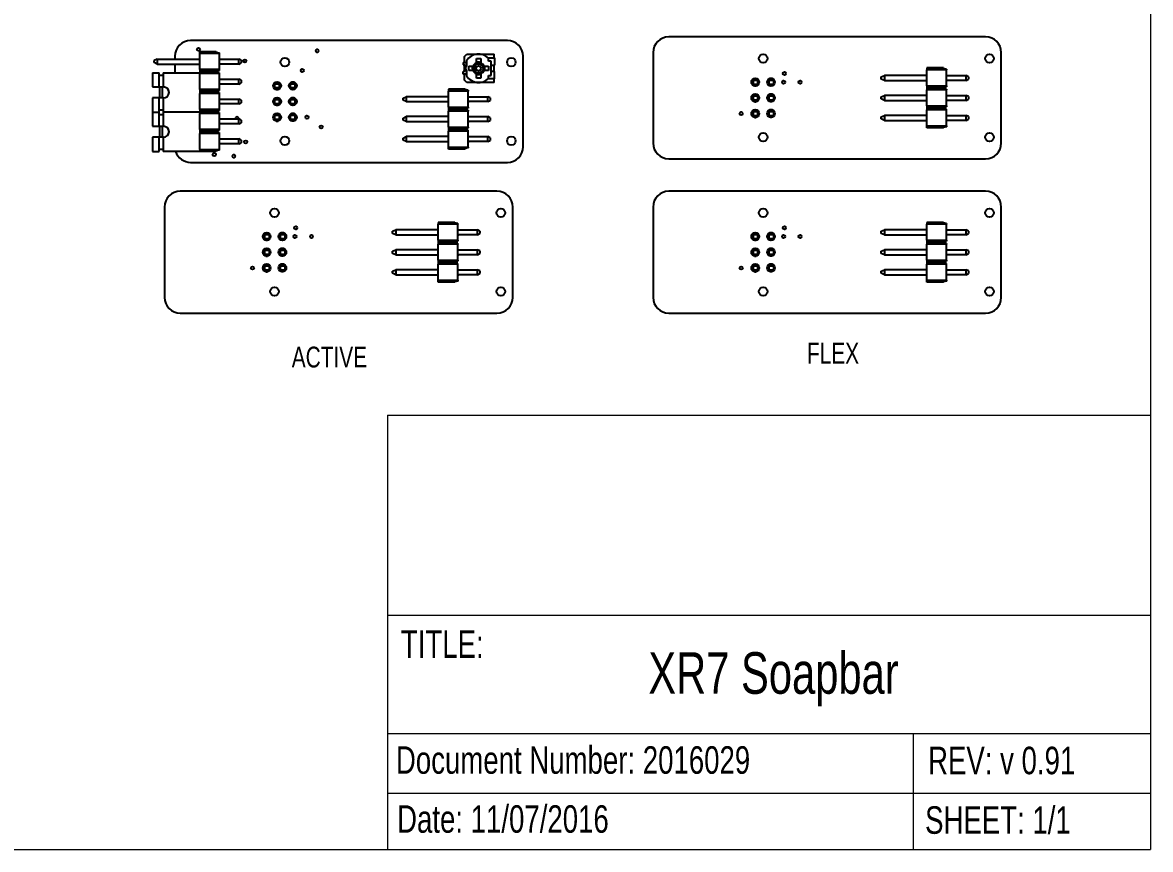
# Model space of a CAD drawing. Header units: millimetres. Extents: x 5 to 292, y 4 to 204.
# Drawn here: x 148.4 to 291.9, y 4.5 to 109.7 of the extents above; entities that cross this region are included whole.
import ezdxf

# ---------------------------------------------------------------- set-up
doc = ezdxf.new("R2010")
doc.units = ezdxf.units.MM
doc.layers.add('LAYER_1', color=179, linetype='Continuous')
doc.styles.add('SLDTEXTSTYLE0', font='TXT', dxfattribs={"width": 0.75})

msp = doc.modelspace()

# ---------------------------------------------------------------- linework, layer by layer
at = {"color": 7, "linetype": 'Continuous', "lineweight": 18}
for p, q in [((291.92, 204.48), (291.92, 4.48)), ((194.842, 59.73), (291.92, 59.73)), ((194.842, 59.73), (194.842, 4.48)), ((291.92, 34.257), (194.842, 34.257)), ((194.842, 19.24), (291.92, 19.24)), ((261.764, 11.63), (261.764, 19.24)), ((194.842, 11.63), (291.92, 11.63)), ((261.764, 4.48), (261.764, 11.63)), ((4.92, 4.48), (291.92, 4.48))]:
    msp.add_line(p, q, dxfattribs=at)
at = {"color": 7, "linetype": 'Continuous', "lineweight": 25}
for p, q in [((270.943, 107.873), (230.643, 107.873)), ((210.107, 107.407), (169.807, 107.407)), ((165.554, 105.054), (165.154, 104.874)), ((165.154, 104.604), (165.154, 104.874)), ((165.554, 105.054), (165.554, 104.424)), ((165.554, 105.054), (170.954, 105.054)), ((167.807, 105.407), (167.807, 105.054)), ((170.954, 106.009), (173.054, 106.009)), ((170.954, 105.759), (170.954, 106.009)), ((173.454, 105.759), (170.954, 105.759)), ((170.954, 103.719), (170.954, 105.759)), ((173.054, 106.009), (173.054, 105.955)), ((173.054, 105.955), (173.454, 105.866)), ((173.454, 105.866), (173.454, 105.759)), ((173.454, 105.759), (173.454, 103.719)), ((173.454, 105.054), (173.553, 105.054)), ((173.553, 105.054), (174.194, 105.054)), ((174.194, 105.054), (174.504, 105.054)), ((174.504, 105.054), (174.904, 105.054)), ((174.904, 105.054), (175.954, 105.054)), ((175.954, 104.424), (175.954, 105.054)), ((176.254, 104.904), (175.954, 105.054)), ((176.254, 104.904), (176.254, 104.574)), ((204.637, 105.382), (204.937, 105.682)), ((204.637, 104.632), (204.637, 105.382)), ((204.922, 104.854), (204.922, 104.234)), ((204.937, 105.682), (208.387, 105.682)), ((206.162, 105.132), (206.712, 105.132)), ((206.162, 104.686), (206.162, 105.132)), ((206.712, 105.132), (206.712, 104.686)), ((207.627, 105.232), (208.411, 105.232)), ((207.687, 104.777), (207.687, 105.177)), ((208.037, 104.777), (207.687, 104.777)), ((208.037, 102.987), (208.037, 104.777)), ((208.387, 105.682), (208.437, 105.682)), ((208.411, 105.232), (208.449, 105.232)), ((208.437, 105.232), (208.437, 105.682)), ((208.449, 105.232), (208.449, 104.282)), ((212.107, 93.907), (212.107, 105.407)), ((228.643, 105.873), (228.643, 94.373)), ((272.943, 94.373), (272.943, 105.873)), ((165.554, 104.424), (165.154, 104.604)), ((165.554, 104.424), (170.954, 104.424)), ((167.807, 104.424), (167.807, 103.309)), ((173.454, 103.719), (170.954, 103.719)), ((170.954, 103.719), (170.954, 103.469)), ((173.054, 103.469), (170.954, 103.469)), ((170.954, 103.469), (170.954, 103.309)), ((173.454, 103.611), (173.054, 103.522)), ((173.054, 103.469), (173.054, 103.522)), ((173.054, 103.415), (173.054, 103.469)), ((173.454, 103.326), (173.054, 103.415)), ((173.454, 104.424), (173.553, 104.424)), ((173.454, 103.719), (173.454, 103.611)), ((173.454, 103.326), (173.454, 103.219)), ((174.194, 104.424), (173.553, 104.424)), ((174.504, 104.424), (174.194, 104.424)), ((174.904, 104.424), (174.504, 104.424)), ((175.954, 104.424), (174.904, 104.424)), ((175.954, 104.424), (176.254, 104.574)), ((204.487, 104.612), (204.487, 104.307)), ((204.487, 104.612), (204.922, 104.612)), ((204.487, 104.307), (204.737, 104.307)), ((204.487, 103.152), (204.487, 103.457)), ((204.737, 103.457), (204.487, 103.457)), ((204.637, 104.632), (204.922, 104.632)), ((204.637, 104.302), (204.737, 104.302)), ((204.637, 103.462), (204.637, 104.302)), ((204.737, 103.462), (204.637, 103.462)), ((204.737, 104.307), (204.737, 104.302)), ((204.737, 104.302), (204.737, 103.462)), ((204.737, 103.462), (204.737, 103.457)), ((204.922, 103.53), (204.922, 102.91)), ((205.187, 103.607), (205.187, 104.157)), ((205.187, 104.157), (205.632, 104.157)), ((205.632, 103.607), (205.187, 103.607)), ((207.241, 104.157), (207.687, 104.157)), ((207.687, 103.607), (207.241, 103.607)), ((207.687, 104.157), (207.687, 103.607)), ((208.037, 104.282), (208.411, 104.282)), ((208.411, 103.482), (208.037, 103.482)), ((208.411, 104.282), (208.449, 104.282)), ((208.449, 103.482), (208.411, 103.482)), ((208.437, 103.482), (208.437, 104.282)), ((208.449, 102.532), (208.449, 103.482)), ((265.571, 103.922), (263.471, 103.922)), ((263.471, 103.922), (263.471, 103.672)), ((265.971, 103.672), (263.471, 103.672)), ((263.471, 101.632), (263.471, 103.672)), ((265.571, 103.922), (265.571, 103.869)), ((265.971, 103.78), (265.571, 103.869)), ((265.971, 103.78), (265.971, 103.672)), ((265.971, 101.632), (265.971, 103.672)), ((164.954, 103.309), (164.954, 101.509)), ((164.954, 103.309), (165.804, 103.309)), ((165.804, 101.509), (165.804, 103.309)), ((165.804, 103.009), (166.304, 103.009)), ((166.304, 103.309), (170.954, 103.309)), ((166.304, 103.309), (166.304, 101.509)), ((170.954, 103.309), (170.954, 103.219)), ((173.454, 103.219), (170.954, 103.219)), ((170.954, 101.179), (170.954, 103.219)), ((173.454, 103.219), (173.454, 101.179)), ((173.454, 102.514), (173.553, 102.514)), ((173.553, 102.514), (174.194, 102.514)), ((174.194, 102.514), (174.504, 102.514)), ((174.504, 102.514), (174.904, 102.514)), ((174.904, 102.514), (175.954, 102.514)), ((175.954, 101.884), (175.954, 102.514)), ((176.254, 102.364), (175.954, 102.514)), ((175.954, 101.884), (176.254, 102.034)), ((176.254, 102.364), (176.254, 102.034)), ((180.439, 101.996), (180.513, 101.922)), ((180.513, 101.922), (181.053, 101.922)), ((180.513, 101.382), (180.513, 101.922)), ((180.636, 102.127), (180.978, 102.127)), ((181.053, 101.922), (181.151, 102.02)), ((181.053, 101.922), (181.053, 101.382)), ((182.439, 101.996), (182.513, 101.922)), ((182.513, 101.382), (182.513, 101.922)), ((182.513, 101.922), (183.053, 101.922)), ((182.978, 102.127), (182.636, 102.127)), ((183.151, 102.02), (183.053, 101.922)), ((183.053, 101.922), (183.053, 101.382)), ((204.922, 103.152), (204.487, 103.152)), ((204.637, 102.382), (204.637, 103.132)), ((204.922, 103.132), (204.637, 103.132)), ((204.937, 102.082), (204.637, 102.382)), ((208.387, 102.082), (204.937, 102.082)), ((206.162, 102.632), (206.162, 103.078)), ((206.712, 102.632), (206.162, 102.632)), ((206.712, 103.078), (206.712, 102.632)), ((208.411, 102.532), (207.627, 102.532)), ((207.687, 102.987), (208.037, 102.987)), ((207.687, 102.587), (207.687, 102.987)), ((208.437, 102.082), (208.387, 102.082)), ((208.449, 102.532), (208.411, 102.532)), ((208.437, 102.082), (208.437, 102.532)), ((241.198, 102.35), (241.198, 101.896)), ((241.298, 102.485), (241.403, 102.38)), ((241.403, 102.38), (241.943, 102.38)), ((241.403, 101.84), (241.403, 102.38)), ((241.453, 102.585), (241.834, 102.585)), ((241.943, 102.38), (242.017, 102.455)), ((241.943, 102.38), (241.943, 101.84)), ((243.298, 102.485), (243.403, 102.38)), ((243.403, 101.84), (243.403, 102.38)), ((243.403, 102.38), (243.943, 102.38)), ((243.834, 102.585), (243.453, 102.585)), ((244.017, 102.455), (243.943, 102.38)), ((243.943, 102.38), (243.943, 101.84)), ((257.671, 102.787), (258.071, 102.967)), ((257.671, 102.517), (257.671, 102.787)), ((258.071, 102.337), (257.671, 102.517)), ((258.071, 102.967), (258.071, 102.337)), ((263.471, 102.967), (258.071, 102.967)), ((258.071, 102.337), (263.471, 102.337)), ((265.971, 102.967), (266.07, 102.967)), ((265.971, 102.337), (266.07, 102.337)), ((266.07, 102.967), (266.71, 102.967)), ((266.71, 102.337), (266.07, 102.337)), ((266.71, 102.967), (267.02, 102.967)), ((267.02, 102.337), (266.71, 102.337)), ((267.02, 102.967), (267.421, 102.967)), ((267.421, 102.337), (267.02, 102.337)), ((267.421, 102.967), (268.471, 102.967)), ((268.471, 102.337), (267.421, 102.337)), ((268.471, 102.337), (268.471, 102.967)), ((268.771, 102.817), (268.471, 102.967)), ((268.471, 102.337), (268.771, 102.487)), ((268.771, 102.817), (268.771, 102.487)), ((164.954, 101.509), (165.804, 101.509)), ((165.804, 101.509), (166.304, 101.509)), ((165.904, 100.109), (165.904, 101.509)), ((166.204, 101.509), (166.204, 100.109)), ((166.304, 101.509), (166.354, 101.509)), ((170.954, 101.179), (170.954, 100.679)), ((173.454, 101.179), (170.954, 101.179)), ((173.054, 100.929), (170.954, 100.929)), ((173.454, 100.679), (170.954, 100.679)), ((170.954, 98.639), (170.954, 100.679)), ((173.454, 101.071), (173.054, 100.982)), ((173.054, 100.929), (173.054, 100.982)), ((173.054, 100.875), (173.054, 100.929)), ((173.454, 100.786), (173.054, 100.875)), ((173.454, 101.884), (173.553, 101.884)), ((173.454, 101.179), (173.454, 101.071)), ((173.454, 100.786), (173.454, 100.679)), ((173.454, 100.679), (173.454, 98.639)), ((174.194, 101.884), (173.553, 101.884)), ((174.504, 101.884), (174.194, 101.884)), ((174.904, 101.884), (174.504, 101.884)), ((175.954, 101.884), (174.904, 101.884)), ((180.308, 101.692), (180.308, 101.622)), ((180.444, 101.313), (180.513, 101.382)), ((181.053, 101.382), (180.513, 101.382)), ((180.668, 101.177), (180.946, 101.177)), ((181.146, 101.289), (181.053, 101.382)), ((182.444, 101.313), (182.513, 101.382)), ((183.053, 101.382), (182.513, 101.382)), ((182.946, 101.177), (182.668, 101.177)), ((183.053, 101.382), (183.146, 101.289)), ((183.258, 101.442), (183.258, 101.872)), ((204.734, 101.227), (202.634, 101.227)), ((202.634, 101.227), (202.634, 100.977)), ((202.634, 98.937), (202.634, 100.977)), ((205.134, 100.977), (202.634, 100.977)), ((204.734, 101.227), (204.734, 101.173)), ((205.134, 101.084), (204.734, 101.173)), ((205.134, 101.084), (205.134, 100.977)), ((205.134, 98.937), (205.134, 100.977)), ((241.298, 100.485), (241.403, 100.38)), ((241.311, 101.749), (241.403, 101.84)), ((241.943, 101.84), (241.403, 101.84)), ((241.453, 100.585), (241.834, 100.585)), ((241.533, 101.635), (241.753, 101.635)), ((242.005, 101.778), (241.943, 101.84)), ((241.943, 100.38), (242.017, 100.455)), ((243.298, 100.485), (243.403, 100.38)), ((243.311, 101.749), (243.403, 101.84)), ((243.943, 101.84), (243.403, 101.84)), ((243.834, 100.585), (243.453, 100.585)), ((243.753, 101.635), (243.533, 101.635)), ((243.943, 101.84), (244.005, 101.778)), ((244.017, 100.455), (243.943, 100.38)), ((263.471, 101.632), (265.971, 101.632)), ((263.471, 101.632), (263.471, 101.382)), ((263.471, 101.382), (265.571, 101.382)), ((263.471, 101.382), (263.471, 101.132)), ((265.971, 101.132), (263.471, 101.132)), ((263.471, 99.092), (263.471, 101.132)), ((265.571, 101.436), (265.971, 101.525)), ((265.571, 101.436), (265.571, 101.382)), ((265.571, 101.382), (265.571, 101.329)), ((265.971, 101.24), (265.571, 101.329)), ((265.971, 101.632), (265.971, 101.525)), ((265.971, 101.24), (265.971, 101.132)), ((265.971, 99.092), (265.971, 101.132)), ((164.954, 100.109), (164.954, 98.309)), ((165.804, 100.109), (164.954, 100.109)), ((165.804, 98.309), (165.804, 100.109)), ((166.304, 100.109), (165.804, 100.109)), ((166.304, 100.109), (166.304, 98.309)), ((166.354, 100.109), (166.304, 100.109)), ((173.454, 99.974), (173.553, 99.974)), ((173.454, 99.344), (173.553, 99.344)), ((173.553, 99.974), (174.194, 99.974)), ((174.194, 99.344), (173.553, 99.344)), ((174.194, 99.974), (174.504, 99.974)), ((174.504, 99.344), (174.194, 99.344)), ((174.504, 99.974), (174.904, 99.974)), ((174.904, 99.344), (174.504, 99.344)), ((174.904, 99.974), (175.954, 99.974)), ((175.954, 99.344), (174.904, 99.344)), ((175.954, 99.344), (175.954, 99.974)), ((176.254, 99.824), (175.954, 99.974)), ((175.954, 99.344), (176.254, 99.494)), ((176.254, 99.824), (176.254, 99.494)), ((180.308, 99.692), (180.308, 99.622)), ((180.439, 99.996), (180.513, 99.922)), ((180.444, 99.313), (180.513, 99.382)), ((180.513, 99.382), (180.513, 99.922)), ((180.513, 99.922), (181.053, 99.922)), ((181.053, 99.382), (180.513, 99.382)), ((180.636, 100.127), (180.978, 100.127)), ((180.668, 99.177), (180.946, 99.177)), ((181.053, 99.922), (181.151, 100.02)), ((181.053, 99.922), (181.053, 99.382)), ((181.146, 99.289), (181.053, 99.382)), ((182.439, 99.996), (182.513, 99.922)), ((182.444, 99.313), (182.513, 99.382)), ((182.513, 99.382), (182.513, 99.922)), ((182.513, 99.922), (183.053, 99.922)), ((183.053, 99.382), (182.513, 99.382)), ((182.978, 100.127), (182.636, 100.127)), ((182.946, 99.177), (182.668, 99.177)), ((183.151, 100.02), (183.053, 99.922)), ((183.053, 99.922), (183.053, 99.382)), ((183.053, 99.382), (183.146, 99.289)), ((183.258, 99.442), (183.258, 99.872)), ((196.834, 100.092), (197.234, 100.272)), ((196.834, 99.822), (196.834, 100.092)), ((197.234, 99.642), (196.834, 99.822)), ((197.234, 100.272), (197.234, 99.642)), ((202.634, 100.272), (197.234, 100.272)), ((197.234, 99.642), (202.634, 99.642)), ((205.134, 100.272), (205.233, 100.272)), ((205.134, 99.642), (205.233, 99.642)), ((205.233, 100.272), (205.873, 100.272)), ((205.873, 99.642), (205.233, 99.642)), ((205.873, 100.272), (206.183, 100.272)), ((206.183, 99.642), (205.873, 99.642)), ((206.183, 100.272), (206.584, 100.272)), ((206.584, 99.642), (206.183, 99.642)), ((206.584, 100.272), (207.634, 100.272)), ((207.634, 99.642), (206.584, 99.642)), ((207.634, 99.642), (207.634, 100.272)), ((207.934, 100.122), (207.634, 100.272)), ((207.634, 99.642), (207.934, 99.792)), ((207.934, 100.122), (207.934, 99.792)), ((241.198, 100.35), (241.198, 99.896)), ((241.311, 99.749), (241.403, 99.84)), ((241.403, 100.38), (241.943, 100.38)), ((241.403, 99.84), (241.403, 100.38)), ((241.943, 99.84), (241.403, 99.84)), ((241.533, 99.635), (241.753, 99.635)), ((241.943, 100.38), (241.943, 99.84)), ((242.005, 99.778), (241.943, 99.84)), ((243.311, 99.749), (243.403, 99.84)), ((243.403, 99.84), (243.403, 100.38)), ((243.403, 100.38), (243.943, 100.38)), ((243.943, 99.84), (243.403, 99.84)), ((243.753, 99.635), (243.533, 99.635)), ((243.943, 100.38), (243.943, 99.84)), ((243.943, 99.84), (244.005, 99.778)), ((257.671, 100.247), (258.071, 100.427)), ((257.671, 99.977), (257.671, 100.247)), ((258.071, 99.797), (257.671, 99.977)), ((258.071, 100.427), (258.071, 99.797)), ((263.471, 100.427), (258.071, 100.427)), ((258.071, 99.797), (263.471, 99.797)), ((263.471, 99.092), (265.971, 99.092)), ((263.471, 99.092), (263.471, 98.842)), ((265.971, 100.427), (266.07, 100.427)), ((265.971, 99.797), (266.07, 99.797)), ((265.971, 99.092), (265.971, 98.985)), ((266.07, 100.427), (266.71, 100.427)), ((266.71, 99.797), (266.07, 99.797)), ((266.71, 100.427), (267.02, 100.427)), ((267.02, 99.797), (266.71, 99.797)), ((267.02, 100.427), (267.421, 100.427)), ((267.421, 99.797), (267.02, 99.797)), ((267.421, 100.427), (268.471, 100.427)), ((268.471, 99.797), (267.421, 99.797)), ((268.471, 99.797), (268.471, 100.427)), ((268.771, 100.277), (268.471, 100.427)), ((268.471, 99.797), (268.771, 99.947)), ((268.771, 100.277), (268.771, 99.947)), ((164.954, 98.309), (165.804, 98.309)), ((164.954, 98.309), (164.954, 96.509)), ((165.804, 98.609), (166.304, 98.609)), ((165.804, 96.509), (165.804, 98.309)), ((165.804, 98.009), (166.304, 98.009)), ((170.954, 98.309), (166.304, 98.309)), ((166.304, 98.309), (166.304, 96.509)), ((170.954, 98.639), (170.954, 98.139)), ((173.454, 98.639), (170.954, 98.639)), ((173.054, 98.389), (170.954, 98.389)), ((173.454, 98.139), (170.954, 98.139)), ((170.954, 96.099), (170.954, 98.139)), ((173.454, 98.531), (173.054, 98.442)), ((173.054, 98.389), (173.054, 98.442)), ((173.054, 98.335), (173.054, 98.389)), ((173.454, 98.246), (173.054, 98.335)), ((173.454, 98.639), (173.454, 98.531)), ((173.454, 98.246), (173.454, 98.139)), ((173.454, 98.139), (173.454, 96.099)), ((180.308, 97.692), (180.308, 97.622)), ((180.439, 97.996), (180.513, 97.922)), ((180.513, 97.922), (181.053, 97.922)), ((180.513, 97.382), (180.513, 97.922)), ((180.636, 98.127), (180.978, 98.127)), ((181.053, 97.922), (181.151, 98.02)), ((181.053, 97.922), (181.053, 97.382)), ((182.439, 97.996), (182.513, 97.922)), ((182.513, 97.382), (182.513, 97.922)), ((182.513, 97.922), (183.053, 97.922)), ((182.978, 98.127), (182.636, 98.127)), ((183.151, 98.02), (183.053, 97.922)), ((183.053, 97.922), (183.053, 97.382)), ((183.258, 97.442), (183.258, 97.872)), ((196.834, 97.552), (197.234, 97.732)), ((197.234, 97.732), (197.234, 97.102)), ((202.634, 97.732), (197.234, 97.732)), ((202.634, 98.937), (205.134, 98.937)), ((202.634, 98.937), (202.634, 98.687)), ((202.634, 98.687), (204.734, 98.687)), ((202.634, 98.687), (202.634, 98.437)), ((202.634, 96.397), (202.634, 98.437)), ((205.134, 98.437), (202.634, 98.437)), ((204.734, 98.74), (205.134, 98.829)), ((204.734, 98.74), (204.734, 98.687)), ((204.734, 98.687), (204.734, 98.633)), ((205.134, 98.544), (204.734, 98.633)), ((205.134, 98.937), (205.134, 98.829)), ((205.134, 98.544), (205.134, 98.437)), ((205.134, 96.397), (205.134, 98.437)), ((205.134, 97.732), (205.233, 97.732)), ((205.233, 97.732), (205.873, 97.732)), ((205.873, 97.732), (206.183, 97.732)), ((206.183, 97.732), (206.584, 97.732)), ((206.584, 97.732), (207.634, 97.732)), ((207.634, 97.102), (207.634, 97.732)), ((207.934, 97.582), (207.634, 97.732)), ((207.934, 97.582), (207.934, 97.252)), ((241.198, 98.35), (241.198, 97.896)), ((241.298, 98.485), (241.403, 98.38)), ((241.311, 97.749), (241.403, 97.84)), ((241.403, 98.38), (241.943, 98.38)), ((241.403, 97.84), (241.403, 98.38)), ((241.943, 97.84), (241.403, 97.84)), ((241.453, 98.585), (241.834, 98.585)), ((241.533, 97.635), (241.753, 97.635)), ((241.943, 98.38), (242.017, 98.455)), ((241.943, 98.38), (241.943, 97.84)), ((242.005, 97.778), (241.943, 97.84)), ((243.298, 98.485), (243.403, 98.38)), ((243.311, 97.749), (243.403, 97.84)), ((243.403, 97.84), (243.403, 98.38)), ((243.403, 98.38), (243.943, 98.38)), ((243.943, 97.84), (243.403, 97.84)), ((243.834, 98.585), (243.453, 98.585)), ((243.753, 97.635), (243.533, 97.635)), ((244.017, 98.455), (243.943, 98.38)), ((243.943, 98.38), (243.943, 97.84)), ((243.943, 97.84), (244.005, 97.778)), ((257.671, 97.707), (258.071, 97.887)), ((257.671, 97.437), (257.671, 97.707)), ((258.071, 97.887), (258.071, 97.257)), ((263.471, 97.887), (258.071, 97.887)), ((263.471, 98.842), (265.571, 98.842)), ((263.471, 98.842), (263.471, 98.592)), ((265.971, 98.592), (263.471, 98.592)), ((263.471, 96.552), (263.471, 98.592)), ((265.571, 98.896), (265.971, 98.985)), ((265.571, 98.896), (265.571, 98.842)), ((265.571, 98.842), (265.571, 98.789)), ((265.971, 98.7), (265.571, 98.789)), ((265.971, 98.592), (265.971, 98.7)), ((265.971, 96.552), (265.971, 98.592)), ((265.971, 97.887), (266.07, 97.887)), ((266.07, 97.887), (266.71, 97.887)), ((266.71, 97.887), (267.02, 97.887)), ((267.02, 97.887), (267.421, 97.887)), ((267.421, 97.887), (268.471, 97.887)), ((268.471, 97.257), (268.471, 97.887)), ((268.771, 97.737), (268.471, 97.887)), ((268.771, 97.737), (268.771, 97.407)), ((164.954, 96.509), (165.804, 96.509)), ((165.804, 96.509), (166.304, 96.509)), ((165.904, 95.109), (165.904, 96.509)), ((166.204, 96.509), (166.204, 95.109)), ((166.304, 96.509), (166.354, 96.509)), ((173.454, 97.434), (173.553, 97.434)), ((173.454, 96.804), (173.553, 96.804)), ((173.553, 97.434), (174.194, 97.434)), ((174.194, 96.804), (173.553, 96.804)), ((174.194, 97.434), (174.504, 97.434)), ((174.504, 96.804), (174.194, 96.804)), ((174.504, 97.434), (174.904, 97.434)), ((174.904, 96.804), (174.504, 96.804)), ((174.904, 97.434), (175.954, 97.434)), ((175.954, 96.804), (174.904, 96.804)), ((175.954, 96.804), (175.954, 97.434)), ((176.254, 97.284), (175.954, 97.434)), ((175.954, 96.804), (176.254, 96.954)), ((176.254, 97.284), (176.254, 96.954)), ((180.444, 97.313), (180.513, 97.382)), ((181.053, 97.382), (180.513, 97.382)), ((180.668, 97.177), (180.946, 97.177)), ((181.146, 97.289), (181.053, 97.382)), ((182.444, 97.313), (182.513, 97.382)), ((183.053, 97.382), (182.513, 97.382)), ((182.946, 97.177), (182.668, 97.177)), ((183.053, 97.382), (183.146, 97.289)), ((196.834, 97.282), (196.834, 97.552)), ((197.234, 97.102), (196.834, 97.282)), ((197.234, 97.102), (202.634, 97.102)), ((202.634, 96.397), (205.134, 96.397)), ((202.634, 96.397), (202.634, 96.147)), ((202.634, 96.147), (204.734, 96.147)), ((202.634, 96.147), (202.634, 95.897)), ((204.734, 96.2), (205.134, 96.289)), ((204.734, 96.2), (204.734, 96.147)), ((204.734, 96.147), (204.734, 96.093)), ((205.134, 97.102), (205.233, 97.102)), ((205.134, 96.397), (205.134, 96.289)), ((205.873, 97.102), (205.233, 97.102)), ((206.183, 97.102), (205.873, 97.102)), ((206.584, 97.102), (206.183, 97.102)), ((207.634, 97.102), (206.584, 97.102)), ((207.634, 97.102), (207.934, 97.252)), ((258.071, 97.257), (257.671, 97.437)), ((258.071, 97.257), (263.471, 97.257)), ((263.471, 96.552), (265.971, 96.552)), ((263.471, 96.302), (263.471, 96.552)), ((265.571, 96.302), (263.471, 96.302)), ((265.971, 96.445), (265.571, 96.356)), ((265.571, 96.356), (265.571, 96.302)), ((265.971, 97.257), (266.07, 97.257)), ((265.971, 96.552), (265.971, 96.445)), ((266.71, 97.257), (266.07, 97.257)), ((267.02, 97.257), (266.71, 97.257)), ((267.421, 97.257), (267.02, 97.257)), ((268.471, 97.257), (267.421, 97.257)), ((268.471, 97.257), (268.771, 97.407)), ((164.954, 95.109), (164.954, 93.309)), ((165.804, 95.109), (164.954, 95.109)), ((165.804, 93.309), (165.804, 95.109)), ((166.304, 95.109), (165.804, 95.109)), ((166.304, 95.109), (166.304, 93.309)), ((166.354, 95.109), (166.304, 95.109)), ((170.954, 96.099), (170.954, 95.599)), ((173.454, 96.099), (170.954, 96.099)), ((173.054, 95.849), (170.954, 95.849)), ((173.454, 95.599), (170.954, 95.599)), ((170.954, 93.559), (170.954, 95.599)), ((173.454, 95.991), (173.054, 95.902)), ((173.054, 95.849), (173.054, 95.902)), ((173.054, 95.795), (173.054, 95.849)), ((173.454, 95.706), (173.054, 95.795)), ((173.454, 96.099), (173.454, 95.991)), ((173.454, 95.706), (173.454, 95.599)), ((173.454, 95.599), (173.454, 93.559)), ((173.454, 94.894), (173.553, 94.894)), ((173.553, 94.894), (174.194, 94.894)), ((174.194, 94.894), (174.504, 94.894)), ((174.504, 94.894), (174.904, 94.894)), ((174.904, 94.894), (175.954, 94.894)), ((175.954, 94.264), (175.954, 94.894)), ((176.254, 94.744), (175.954, 94.894)), ((176.254, 94.744), (176.254, 94.414)), ((196.834, 95.012), (197.234, 95.192)), ((196.834, 94.742), (196.834, 95.012)), ((197.234, 94.562), (196.834, 94.742)), ((197.234, 95.192), (197.234, 94.562)), ((202.634, 95.192), (197.234, 95.192)), ((202.634, 93.857), (202.634, 95.897)), ((205.134, 95.897), (202.634, 95.897)), ((205.134, 96.004), (204.734, 96.093)), ((205.134, 95.897), (205.134, 96.004)), ((205.134, 93.857), (205.134, 95.897)), ((205.134, 95.192), (205.233, 95.192)), ((205.233, 95.192), (205.873, 95.192)), ((205.873, 95.192), (206.183, 95.192)), ((206.183, 95.192), (206.584, 95.192)), ((206.584, 95.192), (207.634, 95.192)), ((207.634, 94.562), (207.634, 95.192)), ((207.934, 95.042), (207.634, 95.192)), ((207.634, 94.562), (207.934, 94.712)), ((207.934, 95.042), (207.934, 94.712)), ((164.954, 93.309), (165.804, 93.309)), ((165.804, 93.609), (166.304, 93.609)), ((170.954, 93.309), (166.304, 93.309)), ((170.954, 93.559), (170.954, 93.309)), ((170.954, 93.559), (173.454, 93.559)), ((173.054, 93.309), (170.954, 93.309)), ((173.454, 93.451), (173.054, 93.362)), ((173.054, 93.362), (173.054, 93.309)), ((173.454, 94.264), (173.553, 94.264)), ((173.454, 93.559), (173.454, 93.451)), ((174.194, 94.264), (173.553, 94.264)), ((174.504, 94.264), (174.194, 94.264)), ((174.904, 94.264), (174.504, 94.264)), ((175.954, 94.264), (174.904, 94.264)), ((175.954, 94.264), (176.254, 94.414)), ((197.234, 94.562), (202.634, 94.562)), ((202.634, 93.857), (205.134, 93.857)), ((202.634, 93.607), (202.634, 93.857)), ((204.734, 93.607), (202.634, 93.607)), ((205.134, 93.749), (204.734, 93.66)), ((204.734, 93.66), (204.734, 93.607)), ((205.134, 94.562), (205.233, 94.562)), ((205.134, 93.857), (205.134, 93.749)), ((205.873, 94.562), (205.233, 94.562)), ((206.183, 94.562), (205.873, 94.562)), ((206.584, 94.562), (206.183, 94.562)), ((207.634, 94.562), (206.584, 94.562)), ((169.807, 91.907), (210.107, 91.907)), ((172.829, 93.106), (172.804, 93.107)), ((230.643, 92.373), (270.943, 92.373)), ((208.78, 88.232), (168.48, 88.232)), ((270.943, 88.232), (230.643, 88.232)), ((166.48, 86.232), (166.48, 74.732)), ((210.78, 74.732), (210.78, 86.232)), ((228.643, 86.232), (228.643, 74.732)), ((272.943, 74.732), (272.943, 86.232)), ((195.508, 83.147), (195.908, 83.327)), ((195.908, 83.327), (195.908, 82.697)), ((201.308, 83.327), (195.908, 83.327)), ((203.408, 84.282), (201.308, 84.282)), ((201.308, 84.282), (201.308, 84.032)), ((203.808, 84.032), (201.308, 84.032)), ((201.308, 81.992), (201.308, 84.032)), ((203.408, 84.282), (203.408, 84.228)), ((203.808, 84.139), (203.408, 84.228)), ((203.808, 84.139), (203.808, 84.032)), ((203.808, 81.992), (203.808, 84.032)), ((203.808, 83.327), (203.907, 83.327)), ((203.907, 83.327), (204.547, 83.327)), ((204.547, 83.327), (204.857, 83.327)), ((204.857, 83.327), (205.258, 83.327)), ((205.258, 83.327), (206.308, 83.327)), ((206.308, 82.697), (206.308, 83.327)), ((206.608, 83.177), (206.308, 83.327)), ((257.671, 83.147), (258.071, 83.327)), ((258.071, 83.327), (258.071, 82.697)), ((263.471, 83.327), (258.071, 83.327)), ((265.571, 84.282), (263.471, 84.282)), ((263.471, 84.282), (263.471, 84.032)), ((265.971, 84.032), (263.471, 84.032)), ((263.471, 81.992), (263.471, 84.032)), ((265.571, 84.282), (265.571, 84.228)), ((265.971, 84.139), (265.571, 84.228)), ((265.971, 84.139), (265.971, 84.032)), ((265.971, 81.992), (265.971, 84.032)), ((265.971, 83.327), (266.07, 83.327)), ((266.07, 83.327), (266.71, 83.327)), ((266.71, 83.327), (267.02, 83.327)), ((267.02, 83.327), (267.421, 83.327)), ((267.421, 83.327), (268.471, 83.327)), ((268.471, 82.697), (268.471, 83.327)), ((268.771, 83.177), (268.471, 83.327)), ((179.035, 82.709), (179.035, 82.255)), ((179.135, 82.844), (179.24, 82.739)), ((179.149, 82.108), (179.24, 82.199)), ((179.24, 82.739), (179.78, 82.739)), ((179.24, 82.199), (179.24, 82.739)), ((179.78, 82.199), (179.24, 82.199)), ((179.29, 82.944), (179.671, 82.944)), ((179.371, 81.994), (179.59, 81.994)), ((179.78, 82.739), (179.855, 82.814)), ((179.78, 82.739), (179.78, 82.199)), ((179.842, 82.137), (179.78, 82.199)), ((181.135, 82.844), (181.24, 82.739)), ((181.149, 82.108), (181.24, 82.199)), ((181.24, 82.199), (181.24, 82.739)), ((181.24, 82.739), (181.78, 82.739)), ((181.78, 82.199), (181.24, 82.199)), ((181.671, 82.944), (181.29, 82.944)), ((181.59, 81.994), (181.371, 81.994)), ((181.855, 82.814), (181.78, 82.739)), ((181.78, 82.739), (181.78, 82.199)), ((181.78, 82.199), (181.842, 82.137)), ((195.508, 82.877), (195.508, 83.147)), ((195.908, 82.697), (195.508, 82.877)), ((195.908, 82.697), (201.308, 82.697)), ((201.308, 81.992), (203.808, 81.992)), ((201.308, 81.992), (201.308, 81.742)), ((203.408, 81.795), (203.808, 81.885)), ((203.408, 81.795), (203.408, 81.742)), ((203.808, 82.697), (203.907, 82.697)), ((203.808, 81.992), (203.808, 81.885)), ((204.547, 82.697), (203.907, 82.697)), ((204.857, 82.697), (204.547, 82.697)), ((205.258, 82.697), (204.857, 82.697)), ((206.308, 82.697), (205.258, 82.697)), ((206.308, 82.697), (206.608, 82.847)), ((206.608, 83.177), (206.608, 82.847)), ((241.198, 82.709), (241.198, 82.255)), ((241.298, 82.844), (241.403, 82.739)), ((241.311, 82.108), (241.403, 82.199)), ((241.403, 82.739), (241.943, 82.739)), ((241.403, 82.199), (241.403, 82.739)), ((241.943, 82.199), (241.403, 82.199)), ((241.453, 82.944), (241.834, 82.944)), ((241.533, 81.994), (241.753, 81.994)), ((241.943, 82.739), (242.017, 82.814)), ((241.943, 82.739), (241.943, 82.199)), ((242.005, 82.137), (241.943, 82.199)), ((243.298, 82.844), (243.403, 82.739)), ((243.311, 82.108), (243.403, 82.199)), ((243.403, 82.199), (243.403, 82.739)), ((243.403, 82.739), (243.943, 82.739)), ((243.943, 82.199), (243.403, 82.199)), ((243.834, 82.944), (243.453, 82.944)), ((243.753, 81.994), (243.533, 81.994)), ((244.017, 82.814), (243.943, 82.739)), ((243.943, 82.739), (243.943, 82.199)), ((243.943, 82.199), (244.005, 82.137)), ((257.671, 82.877), (257.671, 83.147)), ((258.071, 82.697), (257.671, 82.877)), ((258.071, 82.697), (263.471, 82.697)), ((263.471, 81.992), (265.971, 81.992)), ((263.471, 81.992), (263.471, 81.742)), ((265.571, 81.795), (265.971, 81.885)), ((265.571, 81.795), (265.571, 81.742)), ((265.971, 82.697), (266.07, 82.697)), ((265.971, 81.992), (265.971, 81.885)), ((266.71, 82.697), (266.07, 82.697)), ((267.02, 82.697), (266.71, 82.697)), ((267.421, 82.697), (267.02, 82.697)), ((268.471, 82.697), (267.421, 82.697)), ((268.471, 82.697), (268.771, 82.847)), ((268.771, 83.177), (268.771, 82.847)), ((179.035, 80.709), (179.035, 80.255)), ((179.135, 80.844), (179.24, 80.739)), ((179.24, 80.739), (179.78, 80.739)), ((179.24, 80.199), (179.24, 80.739)), ((179.29, 80.944), (179.671, 80.944)), ((179.78, 80.739), (179.855, 80.814)), ((179.78, 80.739), (179.78, 80.199)), ((181.135, 80.844), (181.24, 80.739)), ((181.24, 80.199), (181.24, 80.739)), ((181.24, 80.739), (181.78, 80.739)), ((181.671, 80.944), (181.29, 80.944)), ((181.855, 80.814), (181.78, 80.739)), ((181.78, 80.739), (181.78, 80.199)), ((195.508, 80.607), (195.908, 80.787)), ((195.508, 80.337), (195.508, 80.607)), ((195.908, 80.787), (195.908, 80.157)), ((201.308, 80.787), (195.908, 80.787)), ((201.308, 81.742), (203.408, 81.742)), ((201.308, 81.742), (201.308, 81.492)), ((203.808, 81.492), (201.308, 81.492)), ((201.308, 79.452), (201.308, 81.492)), ((203.408, 81.742), (203.408, 81.688)), ((203.808, 81.599), (203.408, 81.688)), ((203.808, 81.599), (203.808, 81.492)), ((203.808, 79.452), (203.808, 81.492)), ((203.808, 80.787), (203.907, 80.787)), ((203.907, 80.787), (204.547, 80.787)), ((204.547, 80.787), (204.857, 80.787)), ((204.857, 80.787), (205.258, 80.787)), ((205.258, 80.787), (206.308, 80.787)), ((206.308, 80.157), (206.308, 80.787)), ((206.608, 80.637), (206.308, 80.787)), ((206.608, 80.637), (206.608, 80.307)), ((241.198, 80.709), (241.198, 80.255)), ((241.298, 80.844), (241.403, 80.739)), ((241.403, 80.739), (241.943, 80.739)), ((241.403, 80.199), (241.403, 80.739)), ((241.453, 80.944), (241.834, 80.944)), ((241.943, 80.739), (242.017, 80.814)), ((241.943, 80.739), (241.943, 80.199)), ((243.298, 80.844), (243.403, 80.739)), ((243.403, 80.199), (243.403, 80.739)), ((243.403, 80.739), (243.943, 80.739)), ((243.834, 80.944), (243.453, 80.944)), ((244.017, 80.814), (243.943, 80.739)), ((243.943, 80.739), (243.943, 80.199)), ((257.671, 80.607), (258.071, 80.787)), ((257.671, 80.337), (257.671, 80.607)), ((258.071, 80.787), (258.071, 80.157)), ((263.471, 80.787), (258.071, 80.787)), ((263.471, 81.742), (265.571, 81.742)), ((263.471, 81.742), (263.471, 81.492)), ((265.971, 81.492), (263.471, 81.492)), ((263.471, 79.452), (263.471, 81.492)), ((265.571, 81.742), (265.571, 81.688)), ((265.971, 81.599), (265.571, 81.688)), ((265.971, 81.599), (265.971, 81.492)), ((265.971, 79.452), (265.971, 81.492)), ((265.971, 80.787), (266.07, 80.787)), ((266.07, 80.787), (266.71, 80.787)), ((266.71, 80.787), (267.02, 80.787)), ((267.02, 80.787), (267.421, 80.787)), ((267.421, 80.787), (268.471, 80.787)), ((268.471, 80.157), (268.471, 80.787)), ((268.771, 80.637), (268.471, 80.787)), ((268.771, 80.637), (268.771, 80.307)), ((179.149, 80.108), (179.24, 80.199)), ((179.78, 80.199), (179.24, 80.199)), ((179.29, 78.944), (179.671, 78.944)), ((179.371, 79.994), (179.59, 79.994)), ((179.842, 80.137), (179.78, 80.199)), ((181.149, 80.108), (181.24, 80.199)), ((181.78, 80.199), (181.24, 80.199)), ((181.671, 78.944), (181.29, 78.944)), ((181.59, 79.994), (181.371, 79.994)), ((181.78, 80.199), (181.842, 80.137)), ((195.908, 80.157), (195.508, 80.337)), ((195.908, 80.157), (201.308, 80.157)), ((201.308, 79.452), (203.808, 79.452)), ((201.308, 79.452), (201.308, 79.202)), ((201.308, 79.202), (203.408, 79.202)), ((201.308, 79.202), (201.308, 78.952)), ((203.808, 78.952), (201.308, 78.952)), ((201.308, 76.912), (201.308, 78.952)), ((203.408, 79.255), (203.808, 79.345)), ((203.408, 79.255), (203.408, 79.202)), ((203.408, 79.202), (203.408, 79.148)), ((203.808, 79.059), (203.408, 79.148)), ((203.808, 80.157), (203.907, 80.157)), ((203.808, 79.452), (203.808, 79.345)), ((203.808, 78.952), (203.808, 79.059)), ((203.808, 76.912), (203.808, 78.952)), ((204.547, 80.157), (203.907, 80.157)), ((204.857, 80.157), (204.547, 80.157)), ((205.258, 80.157), (204.857, 80.157)), ((206.308, 80.157), (205.258, 80.157)), ((206.308, 80.157), (206.608, 80.307)), ((241.311, 80.108), (241.403, 80.199)), ((241.943, 80.199), (241.403, 80.199)), ((241.453, 78.944), (241.834, 78.944)), ((241.533, 79.994), (241.753, 79.994)), ((242.005, 80.137), (241.943, 80.199)), ((243.311, 80.108), (243.403, 80.199)), ((243.943, 80.199), (243.403, 80.199)), ((243.834, 78.944), (243.453, 78.944)), ((243.753, 79.994), (243.533, 79.994)), ((243.943, 80.199), (244.005, 80.137)), ((258.071, 80.157), (257.671, 80.337)), ((258.071, 80.157), (263.471, 80.157)), ((263.471, 79.452), (265.971, 79.452)), ((263.471, 79.452), (263.471, 79.202)), ((263.471, 79.202), (265.571, 79.202)), ((263.471, 79.202), (263.471, 78.952)), ((265.971, 78.952), (263.471, 78.952)), ((263.471, 76.912), (263.471, 78.952)), ((265.571, 79.255), (265.971, 79.345)), ((265.571, 79.255), (265.571, 79.202)), ((265.571, 79.202), (265.571, 79.148)), ((265.971, 79.059), (265.571, 79.148)), ((265.971, 80.157), (266.07, 80.157)), ((265.971, 79.452), (265.971, 79.345)), ((265.971, 78.952), (265.971, 79.059)), ((265.971, 76.912), (265.971, 78.952)), ((266.71, 80.157), (266.07, 80.157)), ((267.02, 80.157), (266.71, 80.157)), ((267.421, 80.157), (267.02, 80.157)), ((268.471, 80.157), (267.421, 80.157)), ((268.471, 80.157), (268.771, 80.307)), ((179.035, 78.709), (179.035, 78.255)), ((179.135, 78.844), (179.24, 78.739)), ((179.149, 78.108), (179.24, 78.199)), ((179.24, 78.739), (179.78, 78.739)), ((179.24, 78.199), (179.24, 78.739)), ((179.78, 78.199), (179.24, 78.199)), ((179.371, 77.994), (179.59, 77.994)), ((179.78, 78.739), (179.855, 78.814)), ((179.78, 78.739), (179.78, 78.199)), ((179.842, 78.137), (179.78, 78.199)), ((181.135, 78.844), (181.24, 78.739)), ((181.149, 78.108), (181.24, 78.199)), ((181.24, 78.199), (181.24, 78.739)), ((181.24, 78.739), (181.78, 78.739)), ((181.78, 78.199), (181.24, 78.199)), ((181.59, 77.994), (181.371, 77.994)), ((181.855, 78.814), (181.78, 78.739)), ((181.78, 78.739), (181.78, 78.199)), ((181.78, 78.199), (181.842, 78.137)), ((195.508, 78.067), (195.908, 78.247)), ((195.508, 77.797), (195.508, 78.067)), ((195.908, 77.617), (195.508, 77.797)), ((195.908, 78.247), (195.908, 77.617)), ((201.308, 78.247), (195.908, 78.247)), ((195.908, 77.617), (201.308, 77.617)), ((203.808, 78.247), (203.907, 78.247)), ((203.808, 77.617), (203.907, 77.617)), ((203.907, 78.247), (204.547, 78.247)), ((204.547, 77.617), (203.907, 77.617)), ((204.547, 78.247), (204.857, 78.247)), ((204.857, 77.617), (204.547, 77.617)), ((204.857, 78.247), (205.258, 78.247)), ((205.258, 77.617), (204.857, 77.617)), ((205.258, 78.247), (206.308, 78.247)), ((206.308, 77.617), (205.258, 77.617)), ((206.308, 77.617), (206.308, 78.247)), ((206.608, 78.097), (206.308, 78.247)), ((206.308, 77.617), (206.608, 77.767)), ((206.608, 78.097), (206.608, 77.767)), ((241.198, 78.709), (241.198, 78.255)), ((241.298, 78.844), (241.403, 78.739)), ((241.311, 78.108), (241.403, 78.199)), ((241.403, 78.739), (241.943, 78.739)), ((241.403, 78.199), (241.403, 78.739)), ((241.943, 78.199), (241.403, 78.199)), ((241.533, 77.994), (241.753, 77.994)), ((241.943, 78.739), (242.017, 78.814)), ((241.943, 78.739), (241.943, 78.199)), ((242.005, 78.137), (241.943, 78.199)), ((243.298, 78.844), (243.403, 78.739)), ((243.311, 78.108), (243.403, 78.199)), ((243.403, 78.199), (243.403, 78.739)), ((243.403, 78.739), (243.943, 78.739)), ((243.943, 78.199), (243.403, 78.199)), ((243.753, 77.994), (243.533, 77.994)), ((244.017, 78.814), (243.943, 78.739)), ((243.943, 78.739), (243.943, 78.199)), ((243.943, 78.199), (244.005, 78.137)), ((257.671, 78.067), (258.071, 78.247)), ((257.671, 77.797), (257.671, 78.067)), ((258.071, 77.617), (257.671, 77.797)), ((258.071, 78.247), (258.071, 77.617)), ((263.471, 78.247), (258.071, 78.247)), ((258.071, 77.617), (263.471, 77.617)), ((265.971, 78.247), (266.07, 78.247)), ((265.971, 77.617), (266.07, 77.617)), ((266.07, 78.247), (266.71, 78.247)), ((266.71, 77.617), (266.07, 77.617)), ((266.71, 78.247), (267.02, 78.247)), ((267.02, 77.617), (266.71, 77.617)), ((267.02, 78.247), (267.421, 78.247)), ((267.421, 77.617), (267.02, 77.617)), ((267.421, 78.247), (268.471, 78.247)), ((268.471, 77.617), (267.421, 77.617)), ((268.471, 77.617), (268.471, 78.247)), ((268.771, 78.097), (268.471, 78.247)), ((268.471, 77.617), (268.771, 77.767)), ((268.771, 78.097), (268.771, 77.767)), ((201.308, 76.912), (203.808, 76.912)), ((201.308, 76.662), (201.308, 76.912)), ((203.408, 76.662), (201.308, 76.662)), ((203.808, 76.805), (203.408, 76.715)), ((203.408, 76.715), (203.408, 76.662)), ((203.808, 76.912), (203.808, 76.805)), ((263.471, 76.912), (265.971, 76.912)), ((263.471, 76.662), (263.471, 76.912)), ((265.571, 76.662), (263.471, 76.662)), ((265.971, 76.805), (265.571, 76.715)), ((265.571, 76.715), (265.571, 76.662)), ((265.971, 76.912), (265.971, 76.805)), ((168.48, 72.732), (208.78, 72.732)), ((230.643, 72.732), (270.943, 72.732))]:
    msp.add_line(p, q, dxfattribs=at)
for centre, radius in [((170.807, 106.307), 0.2), ((185.907, 106.107), 0.2), ((176.707, 104.807), 0.2), ((181.807, 104.657), 0.55), ((210.607, 104.657), 0.55), ((242.643, 105.123), 0.55), ((271.443, 105.123), 0.55), ((184.007, 103.607), 0.2), ((206.437, 103.882), 0.571), ((206.437, 103.882), 0.318), ((245.343, 103.223), 0.2), ((180.807, 101.657), 0.5), ((182.807, 101.657), 0.5), ((241.643, 102.123), 0.5), ((243.643, 102.123), 0.5), ((245.243, 102.123), 0.2), ((247.343, 102.123), 0.2), ((241.643, 100.123), 0.5), ((243.643, 100.123), 0.5), ((180.807, 99.657), 0.5), ((182.807, 99.657), 0.5), ((180.807, 97.657), 0.5), ((182.807, 97.657), 0.5), ((184.607, 97.657), 0.2), ((239.843, 98.123), 0.2), ((241.643, 98.123), 0.5), ((243.643, 98.123), 0.5), ((186.407, 96.407), 0.2), ((181.807, 94.657), 0.55), ((210.607, 94.657), 0.55), ((242.643, 95.123), 0.55), ((271.443, 95.123), 0.55), ((176.807, 94.507), 0.2), ((172.807, 92.907), 0.2), ((175.307, 92.707), 0.2), ((180.48, 85.482), 0.55), ((209.28, 85.482), 0.55), ((242.643, 85.482), 0.55), ((271.443, 85.482), 0.55), ((183.18, 83.582), 0.2), ((245.343, 83.582), 0.2), ((179.48, 82.482), 0.5), ((181.48, 82.482), 0.5), ((183.08, 82.482), 0.2), ((185.18, 82.482), 0.2), ((241.643, 82.482), 0.5), ((243.643, 82.482), 0.5), ((245.243, 82.482), 0.2), ((247.343, 82.482), 0.2), ((179.48, 80.482), 0.5), ((181.48, 80.482), 0.5), ((241.643, 80.482), 0.5), ((243.643, 80.482), 0.5), ((179.48, 78.482), 0.5), ((181.48, 78.482), 0.5), ((241.643, 78.482), 0.5), ((243.643, 78.482), 0.5), ((177.68, 78.482), 0.2), ((239.843, 78.482), 0.2), ((180.48, 75.482), 0.55), ((209.28, 75.482), 0.55), ((242.643, 75.482), 0.55), ((271.443, 75.482), 0.55)]:
    msp.add_circle(centre, radius, dxfattribs=at)
for centre, radius, start, end in [((230.643, 105.873), 2, 90, 180), ((270.943, 105.873), 2, 0, 90), ((169.807, 105.407), 2, 90, 180), ((210.107, 105.407), 2, 0, 90), ((206.437, 103.882), 1.8, 46.01704, 147.30525), ((176.597, 104.502), 0.2, 34.33, 106.08369), ((205.277, 103.882), 0.5, 135.20376, 224.79624), ((206.437, 103.882), 0.8, 159.89449, 200.10551), ((206.437, 103.882), 0.75, 158.48981, 201.51019), ((206.437, 103.882), 0.75, 111.51019, 158.48981), ((206.437, 103.882), 0.75, 201.51019, 248.48981), ((206.437, 103.882), 0.8, 69.89449, 110.10551), ((206.437, 103.882), 0.75, 68.48981, 111.51019), ((206.437, 103.882), 0.75, 21.51019, 68.48981), ((206.437, 103.882), 0.75, 291.51019, 338.48981), ((206.437, 103.882), 0.75, 338.48981, 21.51019), ((206.437, 103.882), 0.8, 339.89449, 20.10551), ((206.437, 103.882), 1.8, 212.69475, 313.98296), ((206.437, 103.882), 0.75, 248.48981, 291.51019), ((206.437, 103.882), 0.8, 249.89449, 290.10551), ((166.354, 100.809), 0.7, 270, 90), ((175.707, 97.507), 0.2, 338.46486, 201.53514), ((166.354, 95.809), 0.7, 270, 90), ((169.807, 93.907), 2, 197.40999, 270), ((210.107, 93.907), 2, 270, 0), ((230.643, 94.373), 2, 180, 270), ((270.943, 94.373), 2, 270, 0), ((168.48, 86.232), 2, 90, 180), ((208.78, 86.232), 2, 0, 90), ((230.643, 86.232), 2, 90, 180), ((270.943, 86.232), 2, 0, 90), ((168.48, 74.732), 2, 180, 270), ((208.78, 74.732), 2, 270, 0), ((230.643, 74.732), 2, 180, 270), ((270.943, 74.732), 2, 270, 0)]:
    msp.add_arc(centre, radius, start, end, dxfattribs=at)
for points, knots in [([(205.632, 104.157), (205.645, 104.157), (205.67, 104.157), (205.703, 104.157), (205.727, 104.157), (205.738, 104.157), (205.739, 104.157), (205.739, 104.157)], [0, 0, 0, 0, 0.2317402, 0.4636596, 0.6903581, 0.9033145, 1, 1, 1, 1]), ([(205.739, 103.607), (205.738, 103.607), (205.736, 103.607), (205.719, 103.607), (205.694, 103.607), (205.664, 103.607), (205.642, 103.607), (205.632, 103.607)], [0, 0, 0, 0, 0.1976805, 0.3951196, 0.5988673, 0.8158667, 1, 1, 1, 1]), ([(206.162, 104.58), (206.162, 104.581), (206.162, 104.583), (206.162, 104.6), (206.162, 104.624), (206.162, 104.655), (206.162, 104.676), (206.162, 104.686)], [0, 0, 0, 0, 0.1976747, 0.3951231, 0.5988605, 0.8158685, 1, 1, 1, 1]), ([(206.712, 104.686), (206.712, 104.674), (206.712, 104.649), (206.712, 104.615), (206.712, 104.591), (206.712, 104.581), (206.712, 104.58), (206.712, 104.58)], [0, 0, 0, 0, 0.2317605, 0.4636623, 0.6903659, 0.9033161, 1, 1, 1, 1]), ([(207.134, 104.157), (207.135, 104.157), (207.138, 104.157), (207.154, 104.157), (207.179, 104.157), (207.209, 104.157), (207.231, 104.157), (207.241, 104.157)], [0, 0, 0, 0, 0.1976751, 0.3951239, 0.5988702, 0.8158681, 1, 1, 1, 1]), ([(207.241, 103.607), (207.228, 103.607), (207.203, 103.607), (207.17, 103.607), (207.146, 103.607), (207.135, 103.607), (207.135, 103.607), (207.134, 103.607)], [0, 0, 0, 0, 0.2317607, 0.4636577, 0.690369, 0.9033155, 1, 1, 1, 1]), ([(206.162, 103.078), (206.162, 103.09), (206.162, 103.115), (206.162, 103.148), (206.162, 103.173), (206.162, 103.183), (206.162, 103.184), (206.162, 103.184)], [0, 0, 0, 0, 0.2317605, 0.4636623, 0.6903659, 0.9033161, 1, 1, 1, 1]), ([(206.712, 103.184), (206.712, 103.183), (206.712, 103.181), (206.712, 103.164), (206.712, 103.139), (206.712, 103.109), (206.712, 103.088), (206.712, 103.078)], [0, 0, 0, 0, 0.1976747, 0.3951231, 0.5988605, 0.8158685, 1, 1, 1, 1])]:
    msp.add_open_spline(points, degree=3, knots=knots, dxfattribs=at)

# ---------------------------------------------------------------- texts
at = {"layer": 'LAYER_1', "attachment_point": 1, "style": 'SLDTEXTSTYLE0'}
for s, insert, char_height in [('FLEX', (248.215, 68.95), 2.6458), ('ACTIVE', (182.671, 68.462), 2.6458), ('TITLE:', (196.554, 32.358), 3.5), ('XR7 Soapbar', (228.028, 29.581), 5.29167), ('Document Number: 2016029', (195.922, 17.612), 3.5), ('REV: v 0.91', (263.626, 17.552), 3.5), ('Date: 11/07/2016', (196.07, 10.106), 3.5), ('SHEET: 1/1', (263.251, 9.971), 3.5)]:
    msp.add_mtext(s, dxfattribs=dict(at, insert=insert, char_height=char_height))

doc.saveas('drawing.dxf')
